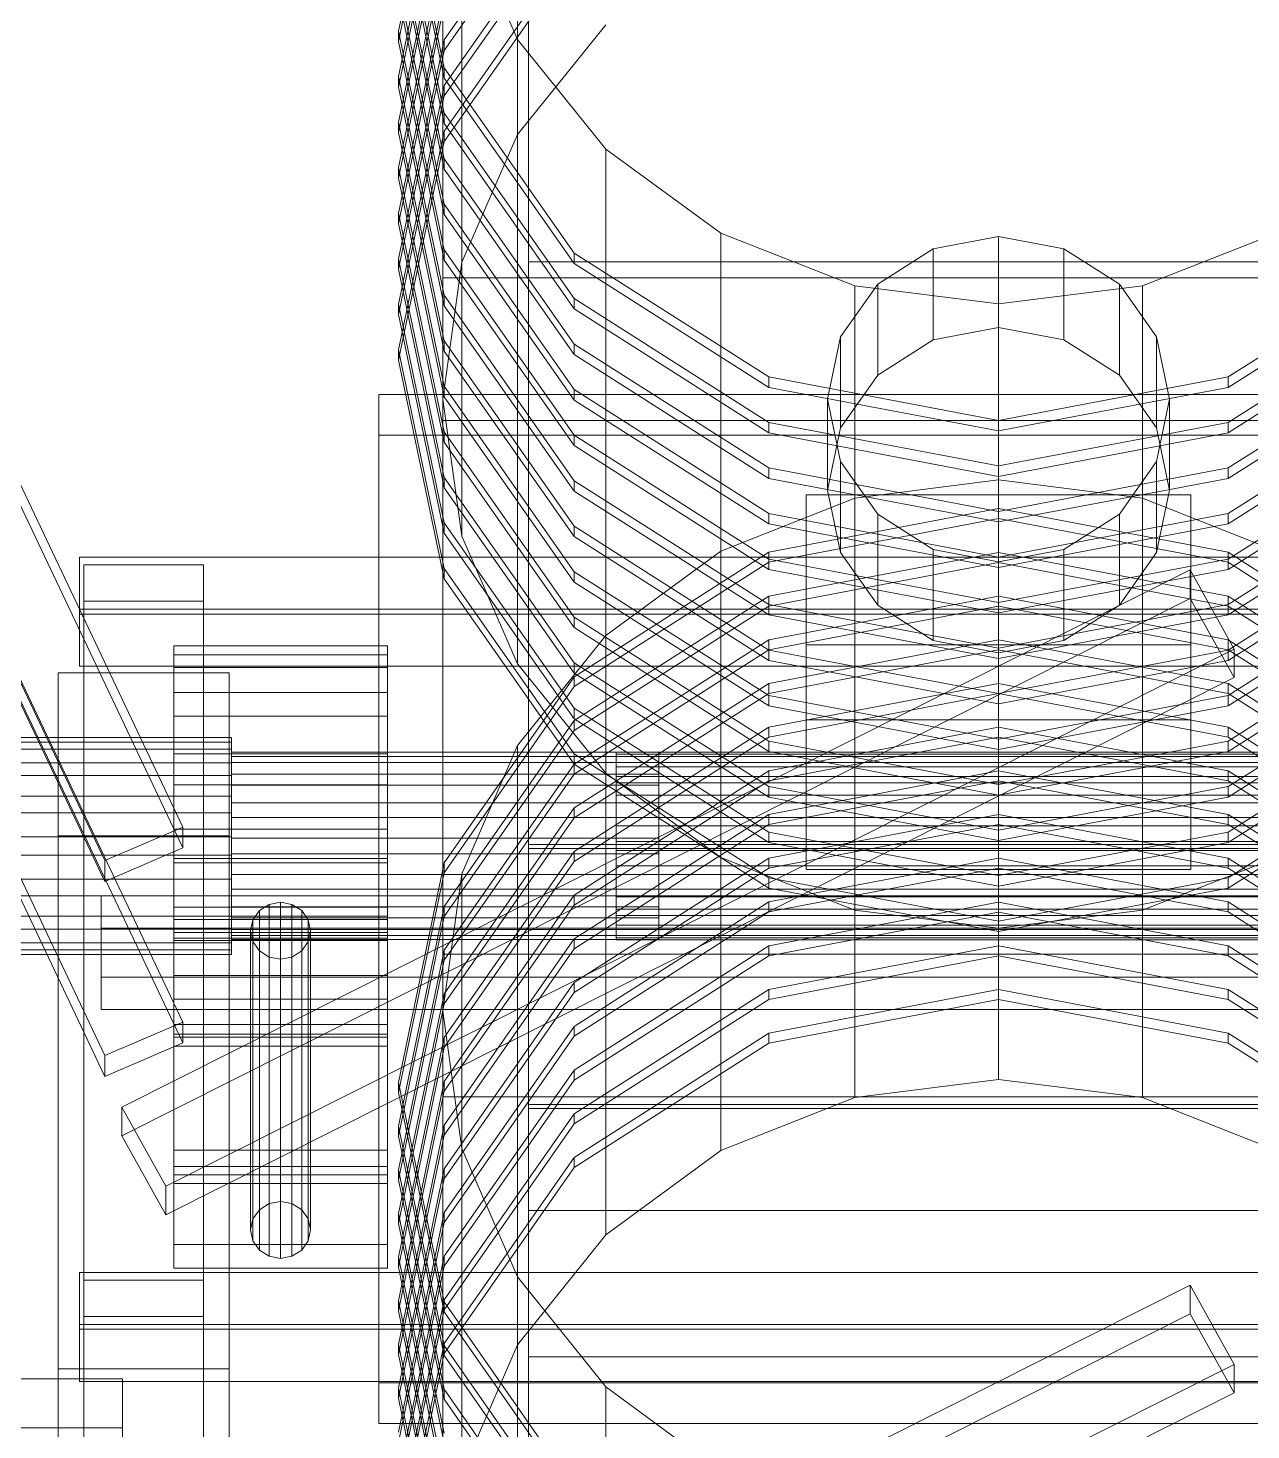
# Model space of a CAD drawing. Header units: millimetres. Extents: x -1970 to 34302, y -65268 to 6837.
# Drawn here: x 402.9 to 689.1, y -32646.6 to -32318.5 of the extents above; entities that cross this region are included whole.
import ezdxf

# ---------------------------------------------------------------- set-up
doc = ezdxf.new("R2010")
doc.units = ezdxf.units.MM
doc.layers.add('frontal_C01', color=7, linetype='Continuous', lineweight=0)
doc.layers.add('frontal_C02', color=7, linetype='Continuous', lineweight=0)

msp = doc.modelspace()

# ---------------------------------------------------------------- linework, layer by layer
at = {"layer": 'frontal_C01'}
for p, q in [((517.417, -32343.454), (517.417, -32197.353)), ((299.114, -32210.225), (439.114, -32505.516)), ((439.114, -32510.386), (299.114, -32215.095)), ((420.886, -32513.357), (280.886, -32218.066)), ((420.886, -32518.227), (280.886, -32222.936)), ((504.43, -32373.32), (504.43, -32227.219)), ((299.114, -32255.881), (439.114, -32551.172)), ((439.114, -32556.042), (299.114, -32260.751)), ((500, -32405.37), (500, -32259.269)), ((420.886, -32559.014), (280.886, -32263.722)), ((500.287, -32268.052), (489.6, -32319.231)), ((420.886, -32563.884), (280.886, -32268.593)), ((489.6, -32321.666), (500.287, -32270.487)), ((489.6, -32276.619), (500.287, -32327.798)), ((530.722, -32277.93), (500.287, -32321.318)), ((500.287, -32278.705), (489.6, -32329.885)), ((500.287, -32330.233), (489.6, -32279.054)), ((489.6, -32332.32), (500.287, -32281.14)), ((500.287, -32323.753), (530.722, -32280.365)), ((489.6, -32287.272), (500.287, -32338.451)), ((500.287, -32289.358), (489.6, -32340.538)), ((500.287, -32340.886), (489.6, -32289.707)), ((530.722, -32288.583), (500.287, -32331.971)), ((500.287, -32334.406), (530.722, -32291.018)), ((504.43, -32291.319), (517.417, -32321.185)), ((504.43, -32437.42), (504.43, -32291.319)), ((489.6, -32342.973), (500.287, -32291.793)), ((489.6, -32297.925), (500.287, -32349.105)), ((500.287, -32300.012), (489.6, -32351.191)), ((500.287, -32351.54), (489.6, -32300.36)), ((530.722, -32299.236), (500.287, -32342.624)), ((489.6, -32353.626), (500.287, -32302.447)), ((500.287, -32345.059), (530.722, -32301.671)), ((489.6, -32308.578), (500.287, -32359.758)), ((500.287, -32310.665), (489.6, -32361.844)), ((500.287, -32362.193), (489.6, -32311.013)), ((489.6, -32364.279), (500.287, -32313.1)), ((520, -32373.267), (520, -32312.392)), ((520, -32510.523), (520, -32312.392)), ((489.6, -32319.231), (500.287, -32370.411)), ((489.6, -32321.666), (489.6, -32319.231)), ((517.417, -32343.454), (538.076, -32317.808)), ((500.287, -32321.318), (489.6, -32372.497)), ((500.287, -32372.846), (489.6, -32321.666)), ((489.6, -32374.932), (500.287, -32323.753)), ((500.287, -32323.753), (500.287, -32321.318)), ((517.417, -32321.185), (538.076, -32346.832)), ((517.417, -32467.286), (517.417, -32321.185)), ((489.6, -32329.885), (500.287, -32381.064)), ((489.6, -32332.32), (489.6, -32329.885)), ((500.287, -32327.798), (530.722, -32371.186)), ((500.287, -32330.233), (500.287, -32327.798)), ((530.722, -32373.621), (500.287, -32330.233)), ((500.287, -32331.971), (489.6, -32383.151)), ((500.287, -32383.499), (489.6, -32332.32)), ((500.287, -32334.406), (500.287, -32331.971)), ((489.6, -32385.586), (500.287, -32334.406)), ((489.6, -32340.538), (500.287, -32391.717)), ((489.6, -32342.973), (489.6, -32340.538)), ((500.287, -32338.451), (530.722, -32381.839)), ((500.287, -32340.886), (500.287, -32338.451)), ((500.287, -32342.624), (489.6, -32393.804)), ((500.287, -32394.152), (489.6, -32342.973)), ((530.722, -32384.274), (500.287, -32340.886)), ((500.287, -32345.059), (500.287, -32342.624)), ((504.43, -32373.32), (517.417, -32343.454)), ((489.6, -32396.239), (500.287, -32345.059)), ((538.076, -32346.832), (565, -32366.511)), ((538.076, -32492.932), (538.076, -32346.832)), ((500.287, -32349.105), (530.722, -32392.492)), ((500.287, -32351.54), (500.287, -32349.105)), ((489.6, -32351.191), (500.287, -32402.37)), ((489.6, -32353.626), (489.6, -32351.191)), ((500.287, -32404.805), (489.6, -32353.626)), ((530.722, -32394.927), (500.287, -32351.54)), ((500.287, -32359.758), (530.722, -32403.146)), ((500.287, -32362.193), (500.287, -32359.758)), ((489.6, -32361.844), (500.287, -32413.024)), ((489.6, -32364.279), (489.6, -32361.844)), ((530.722, -32405.581), (500.287, -32362.193)), ((500.287, -32415.459), (489.6, -32364.279)), ((565, -32366.511), (596.354, -32378.882)), ((565, -32512.611), (565, -32366.511)), ((663.646, -32378.882), (695, -32366.511)), ((630, -32367.268), (614.693, -32370.168)), ((645.307, -32370.168), (630, -32367.268)), ((630, -32388.574), (630, -32367.268)), ((489.6, -32372.497), (500.287, -32423.677)), ((489.6, -32374.932), (489.6, -32372.497)), ((500, -32405.37), (504.43, -32373.32)), ((500.287, -32370.411), (530.722, -32413.799)), ((500.287, -32372.846), (500.287, -32370.411)), ((530.722, -32416.234), (500.287, -32372.846)), ((740, -32373.267), (520, -32373.267)), ((520, -32373.267), (520, -32571.398)), ((530.722, -32371.186), (576.271, -32400.177)), ((530.722, -32373.621), (530.722, -32371.186)), ((614.693, -32370.168), (601.716, -32378.428)), ((614.693, -32391.475), (614.693, -32370.168)), ((658.284, -32378.428), (645.307, -32370.168)), ((645.307, -32391.475), (645.307, -32370.168)), ((683.729, -32400.177), (729.278, -32371.186)), ((500.287, -32426.112), (489.6, -32374.932)), ((576.271, -32402.612), (530.722, -32373.621)), ((729.278, -32373.621), (683.729, -32402.612)), ((500, -32535.289), (500, -32377.013)), ((500, -32377.013), (760, -32377.013)), ((500, -32410.353), (500, -32377.013)), ((601.716, -32378.428), (593.045, -32390.789)), ((596.354, -32378.882), (630, -32383.101)), ((596.354, -32524.982), (596.354, -32378.882)), ((601.716, -32399.734), (601.716, -32378.428)), ((630, -32383.101), (663.646, -32378.882)), ((666.955, -32390.789), (658.284, -32378.428)), ((658.284, -32399.734), (658.284, -32378.428)), ((663.646, -32524.982), (663.646, -32378.882)), ((489.6, -32383.151), (500.287, -32434.33)), ((489.6, -32385.586), (489.6, -32383.151)), ((500.287, -32381.064), (530.722, -32424.452)), ((500.287, -32383.499), (500.287, -32381.064)), ((530.722, -32381.839), (576.271, -32410.83)), ((530.722, -32384.274), (530.722, -32381.839)), ((630, -32529.202), (630, -32383.101)), ((683.729, -32410.83), (729.278, -32381.839)), ((500.287, -32436.765), (489.6, -32385.586)), ((530.722, -32426.887), (500.287, -32383.499)), ((576.271, -32413.265), (530.722, -32384.274)), ((729.278, -32384.274), (683.729, -32413.265)), ((614.693, -32391.475), (630, -32388.574)), ((630, -32388.574), (645.307, -32391.475)), ((500.287, -32391.717), (530.722, -32435.105)), ((500.287, -32394.152), (500.287, -32391.717)), ((530.722, -32392.492), (576.271, -32421.483)), ((530.722, -32394.927), (530.722, -32392.492)), ((593.045, -32390.789), (590, -32405.37)), ((593.045, -32412.095), (593.045, -32390.789)), ((601.716, -32399.734), (614.693, -32391.475)), ((645.307, -32391.475), (658.284, -32399.734)), ((670, -32405.37), (666.955, -32390.789)), ((666.955, -32412.095), (666.955, -32390.789)), ((683.729, -32421.483), (729.278, -32392.492)), ((489.6, -32393.804), (500.287, -32444.983)), ((489.6, -32396.239), (489.6, -32393.804)), ((500.287, -32447.418), (489.6, -32396.239)), ((530.722, -32437.54), (500.287, -32394.152)), ((576.271, -32423.918), (530.722, -32394.927)), ((729.278, -32394.927), (683.729, -32423.918)), ((500.287, -32402.37), (530.722, -32445.758)), ((500.287, -32404.805), (500.287, -32402.37)), ((576.271, -32400.177), (630, -32410.357)), ((576.271, -32402.612), (576.271, -32400.177)), ((630, -32412.792), (576.271, -32402.612)), ((593.045, -32412.095), (601.716, -32399.734)), ((630, -32410.357), (683.729, -32400.177)), ((683.729, -32402.612), (630, -32412.792)), ((658.284, -32399.734), (666.955, -32412.095)), ((683.729, -32402.612), (683.729, -32400.177)), ((485, -32635.591), (485, -32404.265)), ((485, -32404.265), (775, -32404.265)), ((485, -32413.791), (485, -32404.265)), ((504.43, -32437.42), (500, -32405.37)), ((530.722, -32448.193), (500.287, -32404.805)), ((530.722, -32403.146), (576.271, -32432.136)), ((530.722, -32405.581), (530.722, -32403.146)), ((576.271, -32434.571), (530.722, -32405.581)), ((590, -32405.37), (593.045, -32419.951)), ((590, -32426.676), (590, -32405.37)), ((666.955, -32419.951), (670, -32405.37)), ((670, -32405.37), (670, -32426.676)), ((683.729, -32432.136), (729.278, -32403.146)), ((729.278, -32405.581), (683.729, -32434.571)), ((760, -32410.353), (500, -32410.353)), ((500, -32410.353), (500, -32568.629)), ((576.271, -32410.83), (630, -32421.01)), ((576.271, -32413.265), (576.271, -32410.83)), ((590, -32426.676), (593.045, -32412.095)), ((630, -32412.792), (630, -32410.357)), ((630, -32421.01), (683.729, -32410.83)), ((666.955, -32412.095), (670, -32426.676)), ((683.729, -32413.265), (683.729, -32410.83)), ((775, -32413.791), (485, -32413.791)), ((485, -32413.791), (485, -32645.117)), ((500.287, -32413.024), (530.722, -32456.411)), ((500.287, -32415.459), (500.287, -32413.024)), ((530.722, -32458.846), (500.287, -32415.459)), ((530.722, -32413.799), (576.271, -32442.789)), ((530.722, -32416.234), (530.722, -32413.799)), ((630, -32423.445), (576.271, -32413.265)), ((683.729, -32413.265), (630, -32423.445)), ((683.729, -32442.789), (729.278, -32413.799)), ((576.271, -32445.225), (530.722, -32416.234)), ((729.278, -32416.234), (683.729, -32445.225)), ((576.271, -32421.483), (630, -32431.663)), ((576.271, -32423.918), (576.271, -32421.483)), ((593.045, -32419.951), (601.716, -32432.312)), ((593.045, -32441.257), (593.045, -32419.951)), ((630, -32423.445), (630, -32421.01)), ((630, -32431.663), (683.729, -32421.483)), ((658.284, -32432.312), (666.955, -32419.951)), ((666.955, -32441.257), (666.955, -32419.951)), ((683.729, -32423.918), (683.729, -32421.483)), ((500.287, -32423.677), (530.722, -32467.065)), ((500.287, -32426.112), (500.287, -32423.677)), ((530.722, -32424.452), (576.271, -32453.443)), ((530.722, -32426.887), (530.722, -32424.452)), ((630, -32434.098), (576.271, -32423.918)), ((683.729, -32423.918), (630, -32434.098)), ((683.729, -32453.443), (729.278, -32424.452)), ((530.722, -32469.5), (500.287, -32426.112)), ((576.271, -32455.878), (530.722, -32426.887)), ((593.045, -32441.257), (590, -32426.676)), ((670, -32426.676), (666.955, -32441.257)), ((729.278, -32426.887), (683.729, -32455.878)), ((576.271, -32432.136), (630, -32442.317)), ((576.271, -32434.571), (576.271, -32432.136)), ((601.716, -32432.312), (614.693, -32440.572)), ((601.716, -32453.619), (601.716, -32432.312)), ((630, -32434.098), (630, -32431.663)), ((630, -32442.317), (683.729, -32432.136)), ((645.307, -32440.572), (658.284, -32432.312)), ((658.284, -32453.619), (658.284, -32432.312)), ((683.729, -32434.571), (683.729, -32432.136)), ((500.287, -32434.33), (530.722, -32477.718)), ((500.287, -32436.765), (500.287, -32434.33)), ((530.722, -32435.105), (576.271, -32464.096)), ((530.722, -32437.54), (530.722, -32435.105)), ((630, -32444.752), (576.271, -32434.571)), ((683.729, -32434.571), (630, -32444.752)), ((683.729, -32464.096), (729.278, -32435.105)), ((530.722, -32480.153), (500.287, -32436.765)), ((517.417, -32467.286), (504.43, -32437.42)), ((576.271, -32466.531), (530.722, -32437.54)), ((729.278, -32437.54), (683.729, -32466.531)), ((415, -32454.498), (415, -32442.323)), ((415, -32442.323), (760, -32442.323)), ((415, -32455.659), (415, -32442.323)), ((601.716, -32453.619), (593.045, -32441.257)), ((614.693, -32440.572), (630, -32443.472)), ((614.693, -32461.878), (614.693, -32440.572)), ((630, -32443.472), (645.307, -32440.572)), ((630, -32444.752), (630, -32442.317)), ((645.307, -32461.878), (645.307, -32440.572)), ((666.955, -32441.257), (658.284, -32453.619)), ((416, -32452.672), (416, -32444.15)), ((416, -32444.15), (444, -32444.15)), ((416, -32658.474), (416, -32444.15)), ((424.864, -32571.059), (674.864, -32445.322)), ((444, -32444.15), (444, -32452.672)), ((444, -32444.15), (444, -32658.474)), ((500.287, -32444.983), (530.722, -32488.371)), ((500.287, -32447.418), (500.287, -32444.983)), ((576.271, -32442.789), (630, -32452.97)), ((576.271, -32445.225), (576.271, -32442.789)), ((630, -32455.405), (576.271, -32445.225)), ((630, -32452.97), (683.729, -32442.789)), ((630, -32464.778), (630, -32443.472)), ((683.729, -32445.225), (630, -32455.405)), ((674.864, -32452.019), (674.864, -32445.322)), ((674.864, -32445.322), (685.136, -32463.854)), ((683.729, -32445.225), (683.729, -32442.789)), ((530.722, -32490.806), (500.287, -32447.418)), ((530.722, -32445.758), (576.271, -32474.749)), ((530.722, -32448.193), (530.722, -32445.758)), ((576.271, -32477.184), (530.722, -32448.193)), ((683.729, -32474.749), (729.278, -32445.758)), ((729.278, -32448.193), (683.729, -32477.184)), ((674.864, -32452.019), (424.864, -32577.756)), ((685.136, -32470.55), (674.864, -32452.019)), ((760, -32454.498), (415, -32454.498)), ((415, -32454.498), (415, -32467.834)), ((444, -32452.672), (416, -32452.672)), ((416, -32452.672), (416, -32666.996)), ((444, -32666.996), (444, -32452.672)), ((576.271, -32453.443), (630, -32463.623)), ((576.271, -32455.878), (576.271, -32453.443)), ((614.693, -32461.878), (601.716, -32453.619)), ((630, -32455.405), (630, -32452.97)), ((630, -32463.623), (683.729, -32453.443)), ((658.284, -32453.619), (645.307, -32461.878)), ((683.729, -32455.878), (683.729, -32453.443)), ((760, -32455.659), (415, -32455.659)), ((415, -32455.659), (415, -32467.834)), ((530.722, -32456.411), (576.271, -32485.402)), ((530.722, -32458.846), (530.722, -32456.411)), ((630, -32466.058), (576.271, -32455.878)), ((683.729, -32455.878), (630, -32466.058)), ((683.729, -32485.402), (729.278, -32456.411)), ((576.271, -32487.837), (530.722, -32458.846)), ((630, -32464.778), (614.693, -32461.878)), ((645.307, -32461.878), (630, -32464.778)), ((729.278, -32458.846), (683.729, -32487.837)), ((435.136, -32589.591), (685.136, -32463.854)), ((437, -32468.172), (437, -32463.108)), ((437, -32463.108), (437, -32465.174)), ((487, -32463.108), (437, -32463.108)), ((437, -32465.174), (437, -32474.057)), ((487, -32465.174), (437, -32465.174)), ((487, -32465.174), (487, -32463.108)), ((487, -32463.108), (487, -32468.172)), ((487, -32474.057), (487, -32465.174)), ((576.271, -32464.096), (630, -32474.276)), ((576.271, -32466.531), (576.271, -32464.096)), ((630, -32466.058), (630, -32463.623)), ((630, -32474.276), (683.729, -32464.096)), ((683.729, -32466.531), (683.729, -32464.096)), ((685.136, -32463.854), (685.136, -32470.55)), ((415, -32467.834), (760, -32467.834)), ((437, -32479.595), (437, -32468.172)), ((487, -32468.172), (437, -32468.172)), ((487, -32468.172), (487, -32479.595)), ((538.076, -32492.932), (517.417, -32467.286)), ((530.722, -32467.065), (576.271, -32496.055)), ((530.722, -32469.5), (530.722, -32467.065)), ((630, -32476.711), (576.271, -32466.531)), ((683.729, -32466.531), (630, -32476.711)), ((683.729, -32496.055), (729.278, -32467.065)), ((450, -32469.445), (410, -32469.445)), ((410, -32469.445), (410, -32507.547)), ((410, -32632.286), (410, -32469.445)), ((435.136, -32596.287), (685.136, -32470.55)), ((450, -32507.547), (450, -32469.445)), ((450, -32469.445), (450, -32632.286)), ((576.271, -32498.49), (530.722, -32469.5)), ((729.278, -32469.5), (683.729, -32498.49)), ((437, -32474.057), (437, -32488.403)), ((487, -32474.057), (437, -32474.057)), ((487, -32488.403), (487, -32474.057)), ((576.271, -32474.749), (630, -32484.929)), ((576.271, -32477.184), (576.271, -32474.749)), ((630, -32476.711), (630, -32474.276)), ((630, -32484.929), (683.729, -32474.749)), ((683.729, -32477.184), (683.729, -32474.749)), ((530.722, -32477.718), (576.271, -32506.709)), ((530.722, -32480.153), (530.722, -32477.718)), ((630, -32487.364), (576.271, -32477.184)), ((683.729, -32477.184), (630, -32487.364)), ((683.729, -32506.709), (729.278, -32477.718)), ((437, -32495.639), (437, -32479.595)), ((487, -32479.595), (437, -32479.595)), ((487, -32479.595), (487, -32495.639)), ((576.271, -32509.144), (530.722, -32480.153)), ((729.278, -32480.153), (683.729, -32509.144)), ((450.5, -32484.533), (342.5, -32484.533)), ((450.5, -32485.654), (450.5, -32484.533)), ((450.5, -32484.533), (450.5, -32487.28)), ((630, -32487.364), (630, -32484.929)), ((450.5, -32485.654), (342.5, -32485.654)), ((450.5, -32487.28), (342.5, -32487.28)), ((450.5, -32490.474), (450.5, -32485.654)), ((450.5, -32487.28), (450.5, -32493.478)), ((450.5, -32490.391), (450.5, -32488.021)), ((450.5, -32488.021), (450.5, -32488.988)), ((550.5, -32488.021), (450.5, -32488.021)), ((540.5, -32488.988), (540.5, -32487.969)), ((540.5, -32487.969), (540.5, -32488.448)), ((540.5, -32487.969), (815, -32487.969)), ((550.5, -32488.988), (550.5, -32488.021)), ((550.5, -32488.021), (550.5, -32490.391)), ((576.271, -32485.402), (630, -32495.582)), ((576.271, -32487.837), (576.271, -32485.402)), ((630, -32498.017), (576.271, -32487.837)), ((630, -32495.582), (683.729, -32485.402)), ((683.729, -32487.837), (630, -32498.017)), ((683.729, -32487.837), (683.729, -32485.402)), ((450.5, -32490.474), (342.5, -32490.474)), ((437, -32488.403), (437, -32506.028)), ((487, -32488.403), (437, -32488.403)), ((450.5, -32488.988), (450.5, -32493.146)), ((550.5, -32488.988), (450.5, -32488.988)), ((450.5, -32495.738), (450.5, -32490.391)), ((550.5, -32490.391), (450.5, -32490.391)), ((450.5, -32498.257), (450.5, -32490.474)), ((487, -32506.028), (487, -32488.403)), ((530.722, -32488.371), (576.271, -32517.362)), ((530.722, -32490.806), (530.722, -32488.371)), ((576.271, -32519.797), (530.722, -32490.806)), ((540.5, -32488.448), (540.5, -32490.391)), ((540.5, -32488.448), (815, -32488.448)), ((540.5, -32491.435), (540.5, -32488.988)), ((540.5, -32488.988), (815, -32488.988)), ((540.5, -32490.391), (540.5, -32493.667)), ((540.5, -32490.391), (815, -32490.391)), ((540.5, -32495.144), (540.5, -32491.435)), ((540.5, -32491.435), (815, -32491.435)), ((550.5, -32493.146), (550.5, -32488.988)), ((550.5, -32490.391), (550.5, -32495.738)), ((683.729, -32517.362), (729.278, -32488.371)), ((729.278, -32490.806), (683.729, -32519.797)), ((450.5, -32493.478), (342.5, -32493.478)), ((450.5, -32493.146), (450.5, -32499.861)), ((550.5, -32493.146), (450.5, -32493.146)), ((450.5, -32493.478), (450.5, -32502.183)), ((565, -32512.611), (538.076, -32492.932)), ((540.5, -32493.667), (540.5, -32498.052)), ((540.5, -32493.667), (815, -32493.667)), ((550.5, -32499.861), (550.5, -32493.146)), ((437, -32513.86), (437, -32495.639)), ((437, -32495.639), (487, -32495.639)), ((450.5, -32503.248), (450.5, -32495.738)), ((550.5, -32495.738), (450.5, -32495.738)), ((487, -32495.639), (487, -32513.86)), ((540.5, -32499.861), (540.5, -32495.144)), ((540.5, -32495.144), (815, -32495.144)), ((540.5, -32498.052), (540.5, -32503.248)), ((540.5, -32498.052), (815, -32498.052)), ((550.5, -32495.738), (550.5, -32503.248)), ((576.271, -32496.055), (630, -32506.236)), ((576.271, -32498.49), (576.271, -32496.055)), ((630, -32498.017), (630, -32495.582)), ((630, -32506.236), (683.729, -32496.055)), ((683.729, -32498.49), (683.729, -32496.055)), ((450.5, -32498.257), (342.5, -32498.257)), ((450.5, -32507.82), (450.5, -32498.257)), ((450.5, -32499.861), (450.5, -32508.111)), ((550.5, -32499.861), (450.5, -32499.861)), ((540.5, -32505.265), (540.5, -32499.861)), ((540.5, -32499.861), (815, -32499.861)), ((550.5, -32508.111), (550.5, -32499.861)), ((630, -32508.671), (576.271, -32498.49)), ((683.729, -32498.49), (630, -32508.671)), ((342.5, -32502.183), (450.5, -32502.183)), ((450.5, -32502.183), (450.5, -32512.069)), ((450.5, -32511.777), (450.5, -32503.248)), ((450.5, -32503.248), (550.5, -32503.248)), ((540.5, -32503.248), (540.5, -32508.9)), ((815, -32503.248), (540.5, -32503.248)), ((550.5, -32503.248), (550.5, -32511.777)), ((450.5, -32507.82), (342.5, -32507.82)), ((410, -32507.547), (450, -32507.547)), ((410, -32670.388), (410, -32507.547)), ((439.114, -32505.516), (420.886, -32513.357)), ((437, -32506.028), (437, -32524.25)), ((487, -32506.028), (437, -32506.028)), ((439.114, -32510.386), (439.114, -32505.516)), ((450, -32670.388), (450, -32507.547)), ((450.5, -32517.706), (450.5, -32507.82)), ((487, -32524.25), (487, -32506.028)), ((540.5, -32510.989), (540.5, -32505.265)), ((540.5, -32505.265), (815, -32505.265)), ((576.271, -32506.709), (630, -32516.889)), ((576.271, -32509.144), (576.271, -32506.709)), ((630, -32508.671), (630, -32506.236)), ((630, -32516.889), (683.729, -32506.709)), ((683.729, -32509.144), (683.729, -32506.709)), ((420.886, -32518.227), (439.114, -32510.386)), ((450.5, -32508.111), (450.5, -32516.641)), ((550.5, -32508.111), (450.5, -32508.111)), ((520, -32570.446), (520, -32509.57)), ((520, -32509.57), (740, -32509.57)), ((520, -32568.629), (520, -32509.57)), ((740, -32510.523), (520, -32510.523)), ((520, -32510.523), (520, -32571.398)), ((540.5, -32508.9), (540.5, -32514.623)), ((540.5, -32508.9), (815, -32508.9)), ((540.5, -32516.641), (540.5, -32510.989)), ((540.5, -32510.989), (815, -32510.989)), ((550.5, -32516.641), (550.5, -32508.111)), ((630, -32519.324), (576.271, -32509.144)), ((683.729, -32509.144), (630, -32519.324)), ((450.5, -32512.069), (342.5, -32512.069)), ((420.886, -32513.357), (420.886, -32518.227)), ((437, -32588.94), (437, -32512.846)), ((437, -32512.846), (487, -32512.846)), ((437, -32527.134), (437, -32512.846)), ((437, -32531.486), (437, -32513.86)), ((487, -32513.86), (437, -32513.86)), ((450.5, -32520.028), (450.5, -32511.777)), ((550.5, -32511.777), (450.5, -32511.777)), ((450.5, -32512.069), (450.5, -32521.632)), ((487, -32512.846), (487, -32588.94)), ((487, -32512.846), (487, -32527.134)), ((487, -32513.86), (487, -32531.486)), ((550.5, -32511.777), (550.5, -32520.028)), ((596.354, -32524.982), (565, -32512.611)), ((695, -32512.611), (663.646, -32524.982)), ((450.5, -32517.706), (342.5, -32517.706)), ((450.5, -32516.641), (450.5, -32524.151)), ((550.5, -32516.641), (450.5, -32516.641)), ((450.5, -32526.411), (450.5, -32517.706)), ((540.5, -32514.623), (540.5, -32520.028)), ((540.5, -32514.623), (815, -32514.623)), ((540.5, -32521.836), (540.5, -32516.641)), ((540.5, -32516.641), (815, -32516.641)), ((550.5, -32524.151), (550.5, -32516.641)), ((576.271, -32517.362), (630, -32527.542)), ((576.271, -32519.797), (576.271, -32517.362)), ((630, -32519.324), (630, -32516.889)), ((630, -32527.542), (683.729, -32517.362)), ((683.729, -32519.797), (683.729, -32517.362)), ((450.5, -32526.743), (450.5, -32520.028)), ((550.5, -32520.028), (450.5, -32520.028)), ((540.5, -32520.028), (540.5, -32524.745)), ((540.5, -32520.028), (815, -32520.028)), ((550.5, -32520.028), (550.5, -32526.743)), ((630, -32529.977), (576.271, -32519.797)), ((683.729, -32519.797), (630, -32529.977)), ((450.5, -32521.632), (342.5, -32521.632)), ((420, -32529.193), (420, -32521.583)), ((420, -32521.583), (823, -32521.583)), ((420, -32540.634), (420, -32521.583)), ((437, -32524.25), (437, -32540.294)), ((487, -32524.25), (437, -32524.25)), ((450.5, -32521.632), (450.5, -32529.415)), ((450.5, -32524.151), (450.5, -32529.498)), ((550.5, -32524.151), (450.5, -32524.151)), ((459.321, -32523.624), (457.05, -32525.069)), ((462, -32523.116), (459.321, -32523.624)), ((459.321, -32593.63), (459.321, -32523.624)), ((464.679, -32523.624), (462, -32523.116)), ((462, -32593.123), (462, -32523.116)), ((466.95, -32525.069), (464.679, -32523.624)), ((464.679, -32593.63), (464.679, -32523.624)), ((487, -32540.294), (487, -32524.25)), ((540.5, -32526.222), (540.5, -32521.836)), ((540.5, -32521.836), (815, -32521.836)), ((550.5, -32529.498), (550.5, -32524.151)), ((450.5, -32526.411), (342.5, -32526.411)), ((437, -32581.156), (437, -32526.368)), ((437, -32526.368), (487, -32526.368)), ((437, -32532.083), (437, -32526.368)), ((487, -32527.134), (437, -32527.134)), ((437, -32527.134), (437, -32603.228)), ((450.5, -32532.608), (450.5, -32526.411)), ((450.5, -32530.901), (450.5, -32526.743)), ((550.5, -32526.743), (450.5, -32526.743)), ((455.533, -32527.232), (455, -32529.784)), ((457.05, -32525.069), (455.533, -32527.232)), ((455.533, -32597.239), (455.533, -32527.232)), ((457.05, -32595.076), (457.05, -32525.069)), ((468.467, -32527.232), (466.95, -32525.069)), ((466.95, -32595.076), (466.95, -32525.069)), ((469, -32529.784), (468.467, -32527.232)), ((468.467, -32597.239), (468.467, -32527.232)), ((487, -32526.368), (487, -32581.156)), ((487, -32526.368), (487, -32532.083)), ((487, -32603.228), (487, -32527.134)), ((540.5, -32524.745), (540.5, -32528.453)), ((540.5, -32524.745), (815, -32524.745)), ((540.5, -32529.498), (540.5, -32526.222)), ((540.5, -32526.222), (815, -32526.222)), ((550.5, -32526.743), (550.5, -32530.901)), ((630, -32529.202), (596.354, -32524.982)), ((663.646, -32524.982), (630, -32529.202)), ((630, -32529.977), (630, -32527.542)), ((450.5, -32529.415), (342.5, -32529.415)), ((823, -32529.193), (420, -32529.193)), ((420, -32529.193), (420, -32548.244)), ((437, -32584.966), (437, -32530.178)), ((437, -32530.178), (487, -32530.178)), ((437, -32553.992), (437, -32530.178)), ((450.5, -32529.415), (450.5, -32534.234)), ((450.5, -32529.498), (450.5, -32531.868)), ((550.5, -32529.498), (450.5, -32529.498)), ((450.5, -32531.868), (450.5, -32530.901)), ((550.5, -32530.901), (450.5, -32530.901)), ((455, -32529.784), (455.533, -32532.336)), ((455, -32599.79), (455, -32529.784)), ((468.467, -32532.336), (469, -32529.784)), ((469, -32529.784), (469, -32599.79)), ((487, -32530.178), (487, -32584.966)), ((487, -32530.178), (487, -32553.992)), ((540.5, -32528.453), (540.5, -32530.901)), ((540.5, -32528.453), (815, -32528.453)), ((540.5, -32531.441), (540.5, -32529.498)), ((540.5, -32529.498), (815, -32529.498)), ((540.5, -32530.901), (540.5, -32531.92)), ((540.5, -32530.901), (815, -32530.901)), ((550.5, -32531.868), (550.5, -32529.498)), ((550.5, -32530.901), (550.5, -32531.868)), ((450.5, -32532.608), (342.5, -32532.608)), ((437, -32545.832), (437, -32531.486)), ((487, -32531.486), (437, -32531.486)), ((487, -32532.083), (437, -32532.083)), ((437, -32532.083), (437, -32586.871)), ((550.5, -32531.868), (450.5, -32531.868)), ((450.5, -32535.356), (450.5, -32532.608)), ((455.533, -32532.336), (457.05, -32534.499)), ((455.533, -32602.342), (455.533, -32532.336)), ((466.95, -32534.499), (468.467, -32532.336)), ((468.467, -32602.342), (468.467, -32532.336)), ((487, -32531.486), (487, -32545.832)), ((487, -32586.871), (487, -32532.083)), ((540.5, -32531.92), (540.5, -32531.441)), ((540.5, -32531.441), (815, -32531.441)), ((540.5, -32531.92), (815, -32531.92)), ((450.5, -32534.234), (342.5, -32534.234)), ((450.5, -32535.356), (342.5, -32535.356)), ((450.5, -32534.234), (450.5, -32535.356)), ((457.05, -32534.499), (459.321, -32535.944)), ((457.05, -32604.505), (457.05, -32534.499)), ((459.321, -32535.944), (462, -32536.452)), ((459.321, -32605.951), (459.321, -32535.944)), ((462, -32536.452), (464.679, -32535.944)), ((462, -32606.458), (462, -32536.452)), ((464.679, -32535.944), (466.95, -32534.499)), ((464.679, -32605.951), (464.679, -32535.944)), ((466.95, -32604.505), (466.95, -32534.499)), ((760, -32535.289), (500, -32535.289)), ((500, -32535.289), (500, -32568.629)), ((823, -32540.634), (420, -32540.634)), ((420, -32540.634), (420, -32548.244)), ((437, -32540.294), (437, -32551.717)), ((487, -32540.294), (437, -32540.294)), ((487, -32551.717), (487, -32540.294)), ((437, -32554.714), (437, -32545.832)), ((487, -32545.832), (437, -32545.832)), ((487, -32545.832), (487, -32554.714)), ((420, -32548.244), (823, -32548.244)), ((439.114, -32551.172), (420.886, -32559.014)), ((437, -32551.717), (437, -32556.781)), ((487, -32551.717), (437, -32551.717)), ((439.114, -32556.042), (439.114, -32551.172)), ((487, -32556.781), (487, -32551.717)), ((420.886, -32563.884), (439.114, -32556.042)), ((487, -32553.992), (437, -32553.992)), ((437, -32553.992), (437, -32608.78)), ((437, -32556.781), (437, -32554.714)), ((487, -32554.714), (437, -32554.714)), ((487, -32556.781), (437, -32556.781)), ((487, -32608.78), (487, -32553.992)), ((487, -32554.714), (487, -32556.781)), ((420.886, -32559.014), (420.886, -32563.884)), ((500, -32568.629), (760, -32568.629)), ((740, -32568.629), (520, -32568.629)), ((520, -32568.629), (520, -32629.504)), ((435.136, -32589.591), (424.864, -32571.059)), ((424.864, -32571.059), (424.864, -32577.756)), ((740, -32570.446), (520, -32570.446)), ((520, -32570.446), (520, -32629.504)), ((520, -32571.398), (740, -32571.398)), ((424.864, -32577.756), (435.136, -32596.287)), ((487, -32581.156), (437, -32581.156)), ((437, -32581.156), (437, -32586.871)), ((487, -32586.871), (487, -32581.156)), ((487, -32584.966), (437, -32584.966)), ((437, -32584.966), (437, -32608.78)), ((487, -32608.78), (487, -32584.966)), ((435.136, -32596.287), (435.136, -32589.591)), ((437, -32586.871), (487, -32586.871)), ((487, -32588.94), (437, -32588.94)), ((437, -32588.94), (437, -32603.228)), ((487, -32603.228), (487, -32588.94)), ((459.321, -32593.63), (462, -32593.123)), ((462, -32593.123), (464.679, -32593.63)), ((455.533, -32597.239), (457.05, -32595.076)), ((457.05, -32595.076), (459.321, -32593.63)), ((464.679, -32593.63), (466.95, -32595.076)), ((466.95, -32595.076), (468.467, -32597.239)), ((455, -32599.79), (455.533, -32597.239)), ((455.533, -32602.342), (455, -32599.79)), ((468.467, -32597.239), (469, -32599.79)), ((469, -32599.79), (468.467, -32602.342)), ((457.05, -32604.505), (455.533, -32602.342)), ((468.467, -32602.342), (466.95, -32604.505)), ((437, -32603.228), (487, -32603.228)), ((459.321, -32605.951), (457.05, -32604.505)), ((462, -32606.458), (459.321, -32605.951)), ((464.679, -32605.951), (462, -32606.458)), ((466.95, -32604.505), (464.679, -32605.951)), ((437, -32608.78), (487, -32608.78)), ((415, -32621.905), (415, -32609.73)), ((415, -32609.73), (760, -32609.73)), ((415, -32623.066), (415, -32609.73)), ((416, -32620.079), (416, -32611.557)), ((416, -32611.557), (444, -32611.557)), ((416, -32825.881), (416, -32611.557)), ((424.864, -32738.466), (674.864, -32612.73)), ((444, -32611.557), (444, -32620.079)), ((444, -32611.557), (444, -32825.881)), ((674.864, -32619.426), (674.864, -32612.73)), ((674.864, -32612.73), (685.136, -32631.261)), ((674.864, -32619.426), (424.864, -32745.163)), ((685.136, -32637.957), (674.864, -32619.426)), ((760, -32621.905), (415, -32621.905)), ((415, -32621.905), (415, -32635.241)), ((444, -32620.079), (416, -32620.079)), ((416, -32620.079), (416, -32834.403)), ((444, -32834.403), (444, -32620.079)), ((760, -32623.066), (415, -32623.066)), ((415, -32623.066), (415, -32635.241)), ((450, -32632.286), (410, -32632.286)), ((410, -32632.286), (410, -32670.388)), ((410, -32735.774), (410, -32632.286)), ((435.136, -32756.998), (685.136, -32631.261)), ((450, -32670.388), (450, -32632.286)), ((450, -32632.286), (450, -32735.774)), ((520, -32629.504), (740, -32629.504)), ((685.136, -32631.261), (685.136, -32637.957)), ((-425, -32634.686), (425, -32634.686)), ((415, -32635.241), (760, -32635.241)), ((425, -32634.686), (425, -32650.148)), ((425, -32634.686), (425, -32646.116)), ((775, -32635.591), (485, -32635.591)), ((485, -32635.591), (485, -32645.117)), ((435.136, -32763.694), (685.136, -32637.957)), ((485, -32645.117), (775, -32645.117)), ((425, -32646.116), (-425, -32646.116)), ((425, -32661.579), (425, -32646.116))]:
    msp.add_line(p, q, dxfattribs=at)
at = {"layer": 'frontal_C02'}
for p, q in [((630, -32424.282), (596.354, -32428.518)), ((663.646, -32428.518), (630, -32424.282)), ((630, -32564.569), (630, -32424.282)), ((596.354, -32428.518), (565, -32440.938)), ((585, -32462.87), (585, -32427.798)), ((585, -32427.798), (675, -32427.798)), ((585, -32480.397), (585, -32427.798)), ((596.354, -32568.806), (596.354, -32428.518)), ((695, -32440.938), (663.646, -32428.518)), ((663.646, -32568.806), (663.646, -32428.518)), ((675, -32427.798), (675, -32462.87)), ((675, -32427.798), (675, -32480.397)), ((630, -32430.995), (576.271, -32441.216)), ((683.729, -32441.216), (630, -32430.995)), ((630, -32433.333), (630, -32430.995)), ((576.271, -32443.554), (630, -32433.333)), ((630, -32433.333), (683.729, -32443.554)), ((576.271, -32441.216), (530.722, -32470.322)), ((565, -32440.938), (538.076, -32460.695)), ((565, -32581.226), (565, -32440.938)), ((576.271, -32443.554), (576.271, -32441.216)), ((630, -32441.224), (576.271, -32451.445)), ((683.729, -32451.445), (630, -32441.224)), ((630, -32443.563), (630, -32441.224)), ((729.278, -32470.322), (683.729, -32441.216)), ((683.729, -32443.554), (683.729, -32441.216)), ((530.722, -32472.66), (576.271, -32443.554)), ((576.271, -32453.783), (630, -32443.563)), ((630, -32443.563), (683.729, -32453.783)), ((683.729, -32443.554), (729.278, -32472.66)), ((576.271, -32451.445), (530.722, -32480.551)), ((576.271, -32453.783), (576.271, -32451.445)), ((630, -32451.454), (576.271, -32461.674)), ((683.729, -32461.674), (630, -32451.454)), ((630, -32453.792), (630, -32451.454)), ((729.278, -32480.551), (683.729, -32451.445)), ((683.729, -32453.783), (683.729, -32451.445)), ((530.722, -32482.889), (576.271, -32453.783)), ((576.271, -32464.012), (630, -32453.792)), ((630, -32453.792), (683.729, -32464.012)), ((683.729, -32453.783), (729.278, -32482.889)), ((538.076, -32460.695), (517.417, -32486.444)), ((576.271, -32461.674), (530.722, -32490.78)), ((538.076, -32600.983), (538.076, -32460.695)), ((576.271, -32464.012), (576.271, -32461.674)), ((630, -32461.683), (576.271, -32471.904)), ((683.729, -32471.904), (630, -32461.683)), ((630, -32464.021), (630, -32461.683)), ((729.278, -32490.78), (683.729, -32461.674)), ((683.729, -32464.012), (683.729, -32461.674)), ((530.722, -32493.119), (576.271, -32464.012)), ((576.271, -32474.242), (630, -32464.021)), ((675, -32462.87), (585, -32462.87)), ((585, -32462.87), (585, -32515.469)), ((630, -32464.021), (683.729, -32474.242)), ((675, -32515.469), (675, -32462.87)), ((683.729, -32464.012), (729.278, -32493.119)), ((530.722, -32470.322), (500.287, -32513.882)), ((530.722, -32472.66), (530.722, -32470.322)), ((500.287, -32516.22), (530.722, -32472.66)), ((576.271, -32471.904), (530.722, -32501.01)), ((530.722, -32503.348), (576.271, -32474.242)), ((576.271, -32474.242), (576.271, -32471.904)), ((630, -32471.912), (576.271, -32482.133)), ((576.271, -32484.471), (630, -32474.25)), ((683.729, -32482.133), (630, -32471.912)), ((630, -32474.25), (630, -32471.912)), ((630, -32474.25), (683.729, -32484.471)), ((729.278, -32501.01), (683.729, -32471.904)), ((683.729, -32474.242), (683.729, -32471.904)), ((683.729, -32474.242), (729.278, -32503.348)), ((530.722, -32480.551), (500.287, -32524.111)), ((530.722, -32482.889), (530.722, -32480.551)), ((675, -32480.397), (585, -32480.397)), ((585, -32480.397), (585, -32515.469)), ((675, -32515.469), (675, -32480.397)), ((500.287, -32526.449), (530.722, -32482.889)), ((576.271, -32482.133), (530.722, -32511.239)), ((530.722, -32513.577), (576.271, -32484.471)), ((576.271, -32484.471), (576.271, -32482.133)), ((630, -32482.142), (576.271, -32492.362)), ((576.271, -32494.7), (630, -32484.48)), ((683.729, -32492.362), (630, -32482.142)), ((630, -32484.48), (630, -32482.142)), ((630, -32484.48), (683.729, -32494.7)), ((729.278, -32511.239), (683.729, -32482.133)), ((683.729, -32484.471), (683.729, -32482.133)), ((683.729, -32484.471), (729.278, -32513.577)), ((517.417, -32486.444), (504.43, -32516.428)), ((517.417, -32626.731), (517.417, -32486.444)), ((530.722, -32490.78), (500.287, -32534.341)), ((530.722, -32493.119), (530.722, -32490.78)), ((500.287, -32536.679), (530.722, -32493.119)), ((576.271, -32492.362), (530.722, -32521.468)), ((530.722, -32523.806), (576.271, -32494.7)), ((576.271, -32494.7), (576.271, -32492.362)), ((630, -32492.371), (576.271, -32502.592)), ((576.271, -32504.93), (630, -32494.709)), ((683.729, -32502.592), (630, -32492.371)), ((630, -32494.709), (630, -32492.371)), ((630, -32494.709), (683.729, -32504.93)), ((729.278, -32521.468), (683.729, -32492.362)), ((683.729, -32494.7), (683.729, -32492.362)), ((683.729, -32494.7), (729.278, -32523.806)), ((530.722, -32501.01), (500.287, -32544.57)), ((530.722, -32503.348), (530.722, -32501.01)), ((500.287, -32546.908), (530.722, -32503.348)), ((576.271, -32502.592), (530.722, -32531.698)), ((576.271, -32504.93), (576.271, -32502.592)), ((630, -32502.6), (576.271, -32512.821)), ((683.729, -32512.821), (630, -32502.6)), ((630, -32504.938), (630, -32502.6)), ((729.278, -32531.698), (683.729, -32502.592)), ((683.729, -32504.93), (683.729, -32502.592)), ((530.722, -32534.036), (576.271, -32504.93)), ((576.271, -32515.159), (630, -32504.938)), ((630, -32504.938), (683.729, -32515.159)), ((683.729, -32504.93), (729.278, -32534.036)), ((530.722, -32511.239), (500.287, -32554.799)), ((530.722, -32513.577), (530.722, -32511.239)), ((500.287, -32513.882), (489.6, -32565.265)), ((500.287, -32557.137), (530.722, -32513.577)), ((500.287, -32516.22), (500.287, -32513.882)), ((576.271, -32512.821), (530.722, -32541.927)), ((576.271, -32515.159), (576.271, -32512.821)), ((630, -32512.829), (576.271, -32523.05)), ((683.729, -32523.05), (630, -32512.829)), ((630, -32515.168), (630, -32512.829)), ((729.278, -32541.927), (683.729, -32512.821)), ((683.729, -32515.159), (683.729, -32512.821)), ((489.6, -32567.603), (500.287, -32516.22)), ((504.43, -32516.428), (500, -32548.606)), ((504.43, -32656.716), (504.43, -32516.428)), ((530.722, -32544.265), (576.271, -32515.159)), ((576.271, -32525.388), (630, -32515.168)), ((585, -32515.469), (675, -32515.469)), ((630, -32515.168), (683.729, -32525.388)), ((683.729, -32515.159), (729.278, -32544.265)), ((500.287, -32524.111), (489.6, -32575.494)), ((530.722, -32521.468), (500.287, -32565.029)), ((500.287, -32567.367), (530.722, -32523.806)), ((500.287, -32526.449), (500.287, -32524.111)), ((530.722, -32523.806), (530.722, -32521.468)), ((576.271, -32523.05), (530.722, -32552.156)), ((576.271, -32525.388), (576.271, -32523.05)), ((630, -32523.059), (576.271, -32533.279)), ((683.729, -32533.279), (630, -32523.059)), ((630, -32525.397), (630, -32523.059)), ((729.278, -32552.156), (683.729, -32523.05)), ((683.729, -32525.388), (683.729, -32523.05)), ((489.6, -32577.832), (500.287, -32526.449)), ((530.722, -32554.494), (576.271, -32525.388)), ((576.271, -32535.618), (630, -32525.397)), ((630, -32525.397), (683.729, -32535.618)), ((683.729, -32525.388), (729.278, -32554.494)), ((530.722, -32531.698), (500.287, -32575.258)), ((500.287, -32577.596), (530.722, -32534.036)), ((530.722, -32534.036), (530.722, -32531.698)), ((576.271, -32533.279), (530.722, -32562.385)), ((576.271, -32535.618), (576.271, -32533.279)), ((630, -32533.288), (576.271, -32543.509)), ((683.729, -32543.509), (630, -32533.288)), ((630, -32535.626), (630, -32533.288)), ((729.278, -32562.385), (683.729, -32533.279)), ((683.729, -32535.618), (683.729, -32533.279)), ((500.287, -32534.341), (489.6, -32585.723)), ((489.6, -32588.062), (500.287, -32536.679)), ((500.287, -32536.679), (500.287, -32534.341)), ((530.722, -32564.724), (576.271, -32535.618)), ((576.271, -32545.847), (630, -32535.626)), ((630, -32535.626), (683.729, -32545.847)), ((683.729, -32535.618), (729.278, -32564.724)), ((530.722, -32541.927), (500.287, -32585.487)), ((530.722, -32544.265), (530.722, -32541.927)), ((576.271, -32543.509), (530.722, -32572.615)), ((576.271, -32545.847), (576.271, -32543.509)), ((630, -32543.517), (576.271, -32553.738)), ((683.729, -32553.738), (630, -32543.517)), ((630, -32545.855), (630, -32543.517)), ((729.278, -32572.615), (683.729, -32543.509)), ((683.729, -32545.847), (683.729, -32543.509)), ((500.287, -32544.57), (489.6, -32595.953)), ((489.6, -32598.291), (500.287, -32546.908)), ((500.287, -32587.825), (530.722, -32544.265)), ((500.287, -32546.908), (500.287, -32544.57)), ((530.722, -32574.953), (576.271, -32545.847)), ((576.271, -32556.076), (630, -32545.855)), ((630, -32545.855), (683.729, -32556.076)), ((683.729, -32545.847), (729.278, -32574.953)), ((500, -32548.606), (504.43, -32580.783)), ((500, -32688.893), (500, -32548.606)), ((530.722, -32552.156), (500.287, -32595.716)), ((530.722, -32554.494), (530.722, -32552.156)), ((576.271, -32553.738), (530.722, -32582.844)), ((576.271, -32556.076), (576.271, -32553.738)), ((729.278, -32582.844), (683.729, -32553.738)), ((683.729, -32556.076), (683.729, -32553.738)), ((500.287, -32554.799), (489.6, -32606.182)), ((489.6, -32608.52), (500.287, -32557.137)), ((500.287, -32598.055), (530.722, -32554.494)), ((500.287, -32557.137), (500.287, -32554.799)), ((530.722, -32585.182), (576.271, -32556.076)), ((683.729, -32556.076), (729.278, -32585.182)), ((530.722, -32562.385), (500.287, -32605.946)), ((530.722, -32564.724), (530.722, -32562.385)), ((500.287, -32565.029), (489.6, -32616.411)), ((489.6, -32565.265), (500.287, -32616.648)), ((489.6, -32567.603), (489.6, -32565.265)), ((500.287, -32608.284), (530.722, -32564.724)), ((500.287, -32567.367), (500.287, -32565.029)), ((596.354, -32568.806), (630, -32564.569)), ((630, -32564.569), (663.646, -32568.806)), ((489.6, -32618.749), (500.287, -32567.367)), ((500.287, -32618.986), (489.6, -32567.603)), ((565, -32581.226), (596.354, -32568.806)), ((663.646, -32568.806), (695, -32581.226)), ((530.722, -32572.615), (500.287, -32616.175)), ((530.722, -32574.953), (530.722, -32572.615)), ((500.287, -32575.258), (489.6, -32626.641)), ((489.6, -32575.494), (500.287, -32626.877)), ((489.6, -32577.832), (489.6, -32575.494)), ((500.287, -32618.513), (530.722, -32574.953)), ((500.287, -32577.596), (500.287, -32575.258)), ((489.6, -32628.979), (500.287, -32577.596)), ((500.287, -32629.215), (489.6, -32577.832)), ((530.722, -32582.844), (500.287, -32626.404)), ((504.43, -32580.783), (517.417, -32610.768)), ((504.43, -32721.071), (504.43, -32580.783)), ((530.722, -32585.182), (530.722, -32582.844)), ((538.076, -32600.983), (565, -32581.226)), ((500.287, -32585.487), (489.6, -32636.87)), ((489.6, -32585.723), (500.287, -32637.106)), ((489.6, -32588.062), (489.6, -32585.723)), ((500.287, -32628.742), (530.722, -32585.182)), ((500.287, -32587.825), (500.287, -32585.487)), ((489.6, -32639.208), (500.287, -32587.825)), ((500.287, -32639.444), (489.6, -32588.062)), ((500.287, -32595.716), (489.6, -32647.099)), ((489.6, -32595.953), (500.287, -32647.336)), ((489.6, -32598.291), (489.6, -32595.953)), ((500.287, -32598.055), (500.287, -32595.716)), ((520, -32653.732), (520, -32595.279)), ((520, -32595.279), (740, -32595.279)), ((520, -32794.198), (520, -32595.279)), ((489.6, -32649.437), (500.287, -32598.055)), ((500.287, -32649.674), (489.6, -32598.291)), ((517.417, -32626.731), (538.076, -32600.983)), ((500.287, -32605.946), (489.6, -32657.328)), ((489.6, -32606.182), (500.287, -32657.565)), ((489.6, -32608.52), (489.6, -32606.182)), ((500.287, -32608.284), (500.287, -32605.946)), ((489.6, -32659.667), (500.287, -32608.284)), ((500.287, -32659.903), (489.6, -32608.52)), ((517.417, -32610.768), (538.076, -32636.516)), ((517.417, -32751.055), (517.417, -32610.768)), ((500.287, -32616.175), (489.6, -32667.558)), ((500.287, -32618.513), (500.287, -32616.175)), ((489.6, -32616.411), (500.287, -32667.794)), ((489.6, -32618.749), (489.6, -32616.411)), ((489.6, -32669.896), (500.287, -32618.513)), ((500.287, -32670.132), (489.6, -32618.749)), ((500.287, -32616.648), (530.722, -32660.208)), ((500.287, -32618.986), (500.287, -32616.648)), ((530.722, -32662.546), (500.287, -32618.986)), ((500.287, -32626.404), (489.6, -32677.787)), ((489.6, -32626.641), (500.287, -32678.023)), ((489.6, -32628.979), (489.6, -32626.641)), ((489.6, -32680.125), (500.287, -32628.742)), ((500.287, -32680.362), (489.6, -32628.979)), ((500.287, -32628.742), (500.287, -32626.404)), ((500.287, -32626.877), (530.722, -32670.437)), ((500.287, -32629.215), (500.287, -32626.877)), ((530.722, -32672.775), (500.287, -32629.215)), ((504.43, -32656.716), (517.417, -32626.731)), ((489.6, -32636.87), (500.287, -32688.253)), ((489.6, -32639.208), (489.6, -32636.87)), ((500.287, -32637.106), (530.722, -32680.666)), ((500.287, -32639.444), (500.287, -32637.106)), ((538.076, -32636.516), (565, -32656.273)), ((538.076, -32776.803), (538.076, -32636.516)), ((500.287, -32690.591), (489.6, -32639.208)), ((530.722, -32683.005), (500.287, -32639.444))]:
    msp.add_line(p, q, dxfattribs=at)

doc.saveas('drawing.dxf')
